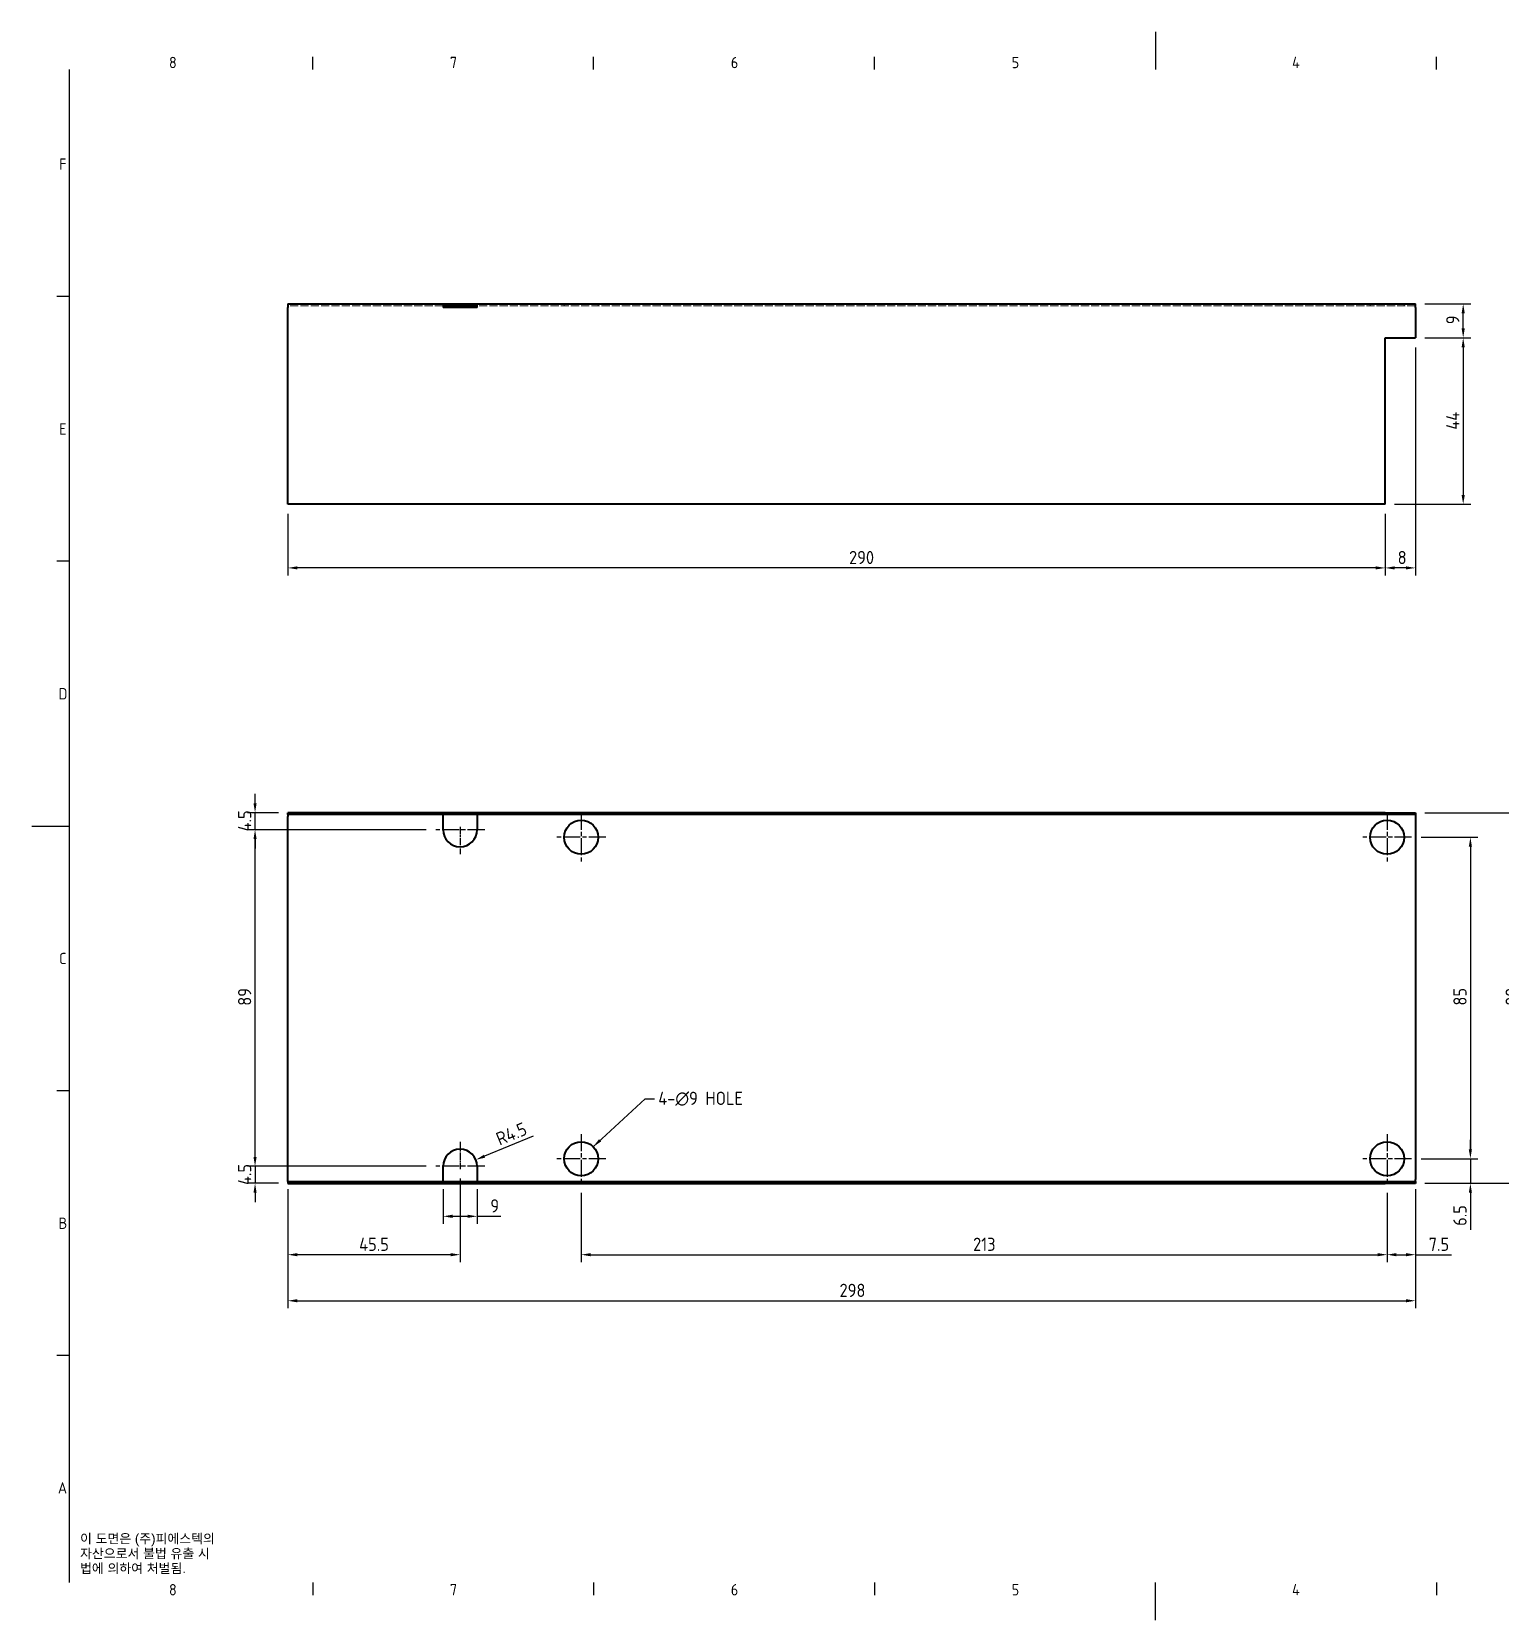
# Model space of a CAD drawing. Header units: millimetres. Extents: x 0 to 594, y 0 to 420.
# Drawn here: x 0 to 388.1, y 0 to 420 of the extents above; entities that cross this region are included whole.
import ezdxf

# ---------------------------------------------------------------- set-up
doc = ezdxf.new("R2010")
doc.units = ezdxf.units.MM
doc.linetypes.add('CHAIN', pattern=[0.3543, 0.2362, -0.0295, 0.0591, -0.0295])
doc.linetypes.add('DASHED', pattern=[0.2067, 0.1654, -0.0413])
doc.layers.get('0').update_dxf_attribs({"color": 3, "lineweight": 25})
for name, color, linetype, lineweight in [('가려진 것(ISO)', 2, 'DASHED', 18), ('가시적인 것(ISO)', 3, 'Continuous', 40), ('경계(ISO)', 7, 'Continuous', 25), ('기호(ISO)', 5, 'Continuous', 25), ('중심 표식(ISO)', 1, 'Continuous', 25), ('치수(ISO)', 2, 'Continuous', 25)]:
    doc.layers.add(name, color=color, linetype=linetype, lineweight=lineweight)
doc.styles.add('문자 텍스트_PSTEK_POSCO', font='isocp.shx')
doc.styles.add('치수 텍스트_PSTEK_POSCO', font='isocp.shx')
doc.dimstyles.new('치수_PSTEK_POSCO', dxfattribs={"dimtxt": 3.5, "dimasz": 2.5, "dimexe": 2, "dimexo": 2.5, "dimgap": 1, "dimtad": 1, "dimrnd": 1e-08, "dimdsep": 46, "dimtxsty": '치수 텍스트_PSTEK_POSCO', "dimcen": 0.09, "dimdle": 10, "dimclrd": 7, "dimclre": 7, "dimclrt": 2, "dimadec": 1, "dimazin": 2, "dimtfac": 1, "dimtmove": 0, "dimatfit": 3, "dimfxl": 0, "dimtolj": 1, "dimlwd": -1, "dimlwe": -1, "dimarcsym": 0})
doc.dimstyles.new('치수_PSTEK_POSCO$7', dxfattribs={"dimtxt": 3.5, "dimasz": 2.5, "dimexe": 2, "dimexo": 2.5, "dimgap": 1, "dimtad": 1, "dimrnd": 1e-08, "dimdsep": 46, "dimtxsty": '치수 텍스트_PSTEK_POSCO', "dimcen": 0.09, "dimdle": 10, "dimclrd": 7, "dimclre": 7, "dimclrt": 2, "dimadec": 1, "dimazin": 2, "dimtfac": 1, "dimtmove": 0, "dimatfit": 3, "dimfxl": 0, "dimtolj": 1, "dimlwd": -1, "dimlwe": -1, "dimarcsym": 0})

# ---------------------------------------------------------------- blocks, each defined once
blk = doc.blocks.new('경계 Default Border')
at = {"layer": '경계(ISO)'}
for p, q in [((74.25, 410), (74.25, 413.4)), ((148.5, 410), (148.5, 413.4)), ((222.75, 410), (222.75, 413.4)), ((371.25, 410), (371.25, 413.4)), ((10, 350), (6.6, 350)), ((10, 280), (6.6, 280)), ((10, 140), (6.6, 140)), ((10, 70), (6.6, 70)), ((74.25, 10), (74.25, 6.6)), ((148.5, 10), (148.5, 6.6)), ((222.75, 10), (222.75, 6.6)), ((371.25, 10), (371.25, 6.6))]:
    blk.add_line(p, q, dxfattribs=at)
at = {"layer": '경계(ISO)', "flags": 128}
for points in [[(297, 420), (297, 410)], [(10, 10), (10, 410)], [(0, 210), (10, 210)], [(297, 0), (297, 10)]]:
    blk.add_lwpolyline(points, dxfattribs=at)
at = {"layer": '경계(ISO)', "color": 2, "char_height": 3, "attachment_point": 7, "style": '문자 텍스트_PSTEK_POSCO'}
for s, insert in [('8', (36.27, 410.37)), ('7', (110.52, 410.39)), ('6', (184.77, 410.37)), ('5', (259.02, 410.37)), ('4', (333.1, 410.4)), ('F', (7.24, 383.5)), ('E', (7.24, 313.47)), ('D', (7.08, 243.47)), ('C', (7.24, 173.47)), ('B', (7.08, 103.47)), ('A', (6.91, 33.49)), ('8', (36.27, 6.57)), ('7', (110.52, 6.59)), ('6', (184.77, 6.57)), ('5', (259.02, 6.57)), ('4', (333.1, 6.6))]:
    blk.add_mtext(s, dxfattribs=dict(at, insert=insert))
blk = doc.blocks.new('*D23')
at = {"layer": 'Defpoints', "color": 0}
for p in [(67.7, 115.52), (365.7, 116.52), (365.7, 84.47)]:
    blk.add_point(p, dxfattribs=at)
at = {"layer": '치수(ISO)', "color": 7}
for p, q in [((365.7, 114.02), (365.7, 82.47)), ((67.7, 113.02), (67.7, 82.47)), ((70.2, 84.47), (363.2, 84.47))]:
    blk.add_line(p, q, dxfattribs=at)
for points in [[(70.2, 84.89), (70.2, 84.06), (67.7, 84.47)], [(363.2, 84.89), (363.2, 84.06), (365.7, 84.47)]]:
    blk.add_solid(points, dxfattribs=at)
at = {"layer": '치수(ISO)', "color": 2, "insert": (213.5, 87.22), "char_height": 3.5, "attachment_point": 4, "style": '치수 텍스트_PSTEK_POSCO'}
blk.add_mtext('\\A1;298', dxfattribs=at)
blk = doc.blocks.new('*D24')
at = {"layer": 'Defpoints', "color": 0}
for p in [(365.7, 213.52), (394.02, 213.52), (365.7, 115.52)]:
    blk.add_point(p, dxfattribs=at)
at = {"layer": '치수(ISO)', "color": 7}
for p, q in [((368.2, 213.52), (396.02, 213.52)), ((394.02, 118.02), (394.02, 211.02)), ((368.2, 115.52), (396.02, 115.52))]:
    blk.add_line(p, q, dxfattribs=at)
for points in [[(393.61, 211.02), (394.44, 211.02), (394.02, 213.52)], [(393.61, 118.02), (394.44, 118.02), (394.02, 115.52)]]:
    blk.add_solid(points, dxfattribs=at)
at = {"layer": '치수(ISO)', "color": 2, "insert": (391.27, 162.52), "char_height": 3.5, "attachment_point": 4, "rotation": 90, "style": '치수 텍스트_PSTEK_POSCO'}
blk.add_mtext('\\A1;98', dxfattribs=at)
blk = doc.blocks.new('*D25')
at = {"layer": 'Defpoints', "color": 0}
for p in [(364.7, 207.02), (364.7, 122.02), (380.23, 122.02)]:
    blk.add_point(p, dxfattribs=at)
at = {"layer": '치수(ISO)', "color": 7}
for p, q in [((367.2, 207.02), (382.23, 207.02)), ((380.23, 204.52), (380.23, 124.52)), ((367.2, 122.02), (382.23, 122.02))]:
    blk.add_line(p, q, dxfattribs=at)
for points in [[(379.81, 204.52), (380.65, 204.52), (380.23, 207.02)], [(379.81, 124.52), (380.65, 124.52), (380.23, 122.02)]]:
    blk.add_solid(points, dxfattribs=at)
at = {"layer": '치수(ISO)', "color": 2, "insert": (377.48, 162.52), "char_height": 3.5, "attachment_point": 4, "rotation": 90, "style": '치수 텍스트_PSTEK_POSCO'}
blk.add_mtext('\\A1;85', dxfattribs=at)
blk = doc.blocks.new('*D26')
at = {"layer": 'Defpoints', "color": 0}
for p in [(145.2, 115.52), (358.2, 115.52), (358.2, 96.65)]:
    blk.add_point(p, dxfattribs=at)
at = {"layer": '치수(ISO)', "color": 7}
for p, q in [((145.2, 113.02), (145.2, 94.65)), ((358.2, 113.02), (358.2, 94.65)), ((147.7, 96.65), (355.7, 96.65))]:
    blk.add_line(p, q, dxfattribs=at)
for points in [[(147.7, 97.07), (147.7, 96.23), (145.2, 96.65)], [(355.7, 97.07), (355.7, 96.23), (358.2, 96.65)]]:
    blk.add_solid(points, dxfattribs=at)
at = {"layer": '치수(ISO)', "color": 2, "insert": (248.79, 99.4), "char_height": 3.5, "attachment_point": 4, "style": '치수 텍스트_PSTEK_POSCO'}
blk.add_mtext('\\A1;213', dxfattribs=at)
blk = doc.blocks.new('*D27')
at = {"layer": 'Defpoints', "color": 0}
for p in [(358.2, 115.52), (365.7, 116.52), (358.2, 96.65)]:
    blk.add_point(p, dxfattribs=at)
at = {"layer": '치수(ISO)', "color": 7}
for p, q in [((365.7, 114.02), (365.7, 94.65)), ((358.2, 113.02), (358.2, 94.65)), ((360.7, 96.65), (363.2, 96.65)), ((365.7, 96.65), (375.25, 96.65))]:
    blk.add_line(p, q, dxfattribs=at)
for points in [[(360.7, 97.07), (360.7, 96.23), (358.2, 96.65)], [(363.2, 97.07), (363.2, 96.23), (365.7, 96.65)]]:
    blk.add_solid(points, dxfattribs=at)
at = {"layer": '치수(ISO)', "color": 2, "insert": (369.2, 99.4), "char_height": 3.5, "attachment_point": 4, "style": '치수 텍스트_PSTEK_POSCO'}
blk.add_mtext('\\A1;7.5', dxfattribs=at)
blk = doc.blocks.new('*D28')
at = {"layer": 'Defpoints', "color": 0}
for p in [(364.7, 122.02), (380.23, 122.02), (365.7, 115.52)]:
    blk.add_point(p, dxfattribs=at)
at = {"layer": '치수(ISO)', "color": 7}
for p, q in [((380.23, 124.52), (380.23, 127.02)), ((367.2, 122.02), (382.23, 122.02)), ((380.23, 122.02), (380.23, 115.52)), ((368.2, 115.52), (382.23, 115.52)), ((380.23, 113.02), (380.23, 103.26))]:
    blk.add_line(p, q, dxfattribs=at)
for points in [[(379.81, 124.52), (380.65, 124.52), (380.23, 122.02)], [(379.81, 113.02), (380.65, 113.02), (380.23, 115.52)]]:
    blk.add_solid(points, dxfattribs=at)
at = {"layer": '치수(ISO)', "color": 2, "insert": (377.48, 104.26), "char_height": 3.5, "attachment_point": 4, "rotation": 90, "style": '치수 텍스트_PSTEK_POSCO'}
blk.add_mtext('\\A1;6.5', dxfattribs=at)
blk = doc.blocks.new('*D29')
at = {"layer": 'Defpoints', "color": 0}
for p in [(365.7, 339.06), (357.7, 295.06), (378.33, 295.06)]:
    blk.add_point(p, dxfattribs=at)
at = {"layer": '치수(ISO)', "color": 7}
for p, q in [((368.2, 339.06), (380.33, 339.06)), ((378.33, 336.56), (378.33, 297.56)), ((360.2, 295.06), (380.33, 295.06))]:
    blk.add_line(p, q, dxfattribs=at)
for points in [[(377.91, 336.56), (378.75, 336.56), (378.33, 339.06)], [(377.91, 297.56), (378.75, 297.56), (378.33, 295.06)]]:
    blk.add_solid(points, dxfattribs=at)
at = {"layer": '치수(ISO)', "color": 2, "insert": (375.58, 314.78), "char_height": 3.5, "attachment_point": 4, "rotation": 90, "style": '치수 텍스트_PSTEK_POSCO'}
blk.add_mtext('\\A1;44', dxfattribs=at)
blk = doc.blocks.new('*D30')
at = {"layer": 'Defpoints', "color": 0}
for p in [(106.7, 120.02), (59.01, 115.52), (67.7, 115.52)]:
    blk.add_point(p, dxfattribs=at)
at = {"layer": '치수(ISO)', "color": 7}
for p, q in [((59.01, 122.52), (59.01, 125.02)), ((104.2, 120.02), (57.01, 120.02)), ((59.01, 120.02), (59.01, 115.52)), ((65.2, 115.52), (57.01, 115.52)), ((59.01, 113.02), (59.01, 110.52))]:
    blk.add_line(p, q, dxfattribs=at)
for points in [[(58.6, 122.52), (59.43, 122.52), (59.01, 120.02)], [(58.6, 113.02), (59.43, 113.02), (59.01, 115.52)]]:
    blk.add_solid(points, dxfattribs=at)
at = {"layer": '치수(ISO)', "color": 2, "insert": (56.26, 115.07), "char_height": 3.5, "attachment_point": 4, "rotation": 90, "style": '치수 텍스트_PSTEK_POSCO'}
blk.add_mtext('\\A1;4.5', dxfattribs=at)
blk = doc.blocks.new('*D31')
at = {"layer": 'Defpoints', "color": 0}
for p in [(59.01, 209.02), (106.7, 209.02), (106.7, 120.02)]:
    blk.add_point(p, dxfattribs=at)
at = {"layer": '치수(ISO)', "color": 7}
for p, q in [((104.2, 209.02), (57.01, 209.02)), ((59.01, 122.52), (59.01, 206.52)), ((104.2, 120.02), (57.01, 120.02))]:
    blk.add_line(p, q, dxfattribs=at)
for points in [[(58.6, 206.52), (59.43, 206.52), (59.01, 209.02)], [(58.6, 122.52), (59.43, 122.52), (59.01, 120.02)]]:
    blk.add_solid(points, dxfattribs=at)
at = {"layer": '치수(ISO)', "color": 2, "insert": (56.26, 162.47), "char_height": 3.5, "attachment_point": 4, "rotation": 90, "style": '치수 텍스트_PSTEK_POSCO'}
blk.add_mtext('\\A1;89', dxfattribs=at)
blk = doc.blocks.new('*D32')
at = {"layer": 'Defpoints', "color": 0}
for p in [(59.01, 213.52), (67.7, 213.52), (106.7, 209.02)]:
    blk.add_point(p, dxfattribs=at)
at = {"layer": '치수(ISO)', "color": 7}
for p, q in [((59.01, 216.02), (59.01, 218.52)), ((65.2, 213.52), (57.01, 213.52)), ((59.01, 209.02), (59.01, 213.52)), ((104.2, 209.02), (57.01, 209.02)), ((59.01, 206.52), (59.01, 204.02))]:
    blk.add_line(p, q, dxfattribs=at)
for points in [[(58.6, 216.02), (59.43, 216.02), (59.01, 213.52)], [(58.6, 206.52), (59.43, 206.52), (59.01, 209.02)]]:
    blk.add_solid(points, dxfattribs=at)
at = {"layer": '치수(ISO)', "color": 2, "insert": (56.26, 208.57), "char_height": 3.5, "attachment_point": 4, "rotation": 90, "style": '치수 텍스트_PSTEK_POSCO'}
blk.add_mtext('\\A1;4.5', dxfattribs=at)
blk = doc.blocks.new('*D33')
at = {"layer": 'Defpoints', "color": 0}
for p in [(113.2, 119.27), (67.7, 116.52), (67.7, 96.65)]:
    blk.add_point(p, dxfattribs=at)
at = {"layer": '치수(ISO)', "color": 7}
for p, q in [((67.7, 114.02), (67.7, 94.65)), ((113.2, 116.77), (113.2, 94.65)), ((110.7, 96.65), (70.2, 96.65))]:
    blk.add_line(p, q, dxfattribs=at)
for points in [[(70.2, 97.07), (70.2, 96.23), (67.7, 96.65)], [(110.7, 97.07), (110.7, 96.23), (113.2, 96.65)]]:
    blk.add_solid(points, dxfattribs=at)
at = {"layer": '치수(ISO)', "color": 2, "insert": (86.53, 99.4), "char_height": 3.5, "attachment_point": 4, "style": '치수 텍스트_PSTEK_POSCO'}
blk.add_mtext('\\A1;45.5', dxfattribs=at)
blk = doc.blocks.new('*D34')
at = {"layer": 'Defpoints', "color": 0}
for p in [(108.7, 116.52), (117.7, 116.52), (117.7, 106.8)]:
    blk.add_point(p, dxfattribs=at)
at = {"layer": '치수(ISO)', "color": 7}
for p, q in [((108.7, 114.02), (108.7, 104.8)), ((117.7, 114.02), (117.7, 104.8)), ((111.2, 106.8), (115.2, 106.8)), ((117.7, 106.8), (123.99, 106.8))]:
    blk.add_line(p, q, dxfattribs=at)
for points in [[(111.2, 107.22), (111.2, 106.38), (108.7, 106.8)], [(115.2, 107.22), (115.2, 106.38), (117.7, 106.8)]]:
    blk.add_solid(points, dxfattribs=at)
at = {"layer": '치수(ISO)', "color": 2, "insert": (121.2, 109.55), "char_height": 3.5, "attachment_point": 4, "style": '치수 텍스트_PSTEK_POSCO'}
blk.add_mtext('\\A1;9', dxfattribs=at)
blk = doc.blocks.new('*D35')
at = {"layer": 'Defpoints', "color": 0}
for p in [(113.2, 120.02), (117.36, 121.74)]:
    blk.add_point(p, dxfattribs=at)
at = {"layer": '치수(ISO)', "color": 7}
blk.add_line((132.54, 128.03), (119.67, 122.7), dxfattribs=at)
blk.add_solid([(119.51, 123.08), (119.83, 122.31), (117.36, 121.74)], dxfattribs=at)
at = {"layer": '치수(ISO)', "color": 2, "insert": (122.99, 127.05), "char_height": 3.5, "attachment_point": 4, "rotation": 22.5066, "style": '치수 텍스트_PSTEK_POSCO'}
blk.add_mtext('\\A1;R4.5', dxfattribs=at)
blk = doc.blocks.new('*D36')
at = {"layer": 'Defpoints', "color": 0}
for p in [(365.7, 348.06), (378.33, 348.06), (365.7, 339.06)]:
    blk.add_point(p, dxfattribs=at)
at = {"layer": '치수(ISO)', "color": 7}
for p, q in [((368.2, 348.06), (380.33, 348.06)), ((378.33, 341.56), (378.33, 345.56)), ((368.2, 339.06), (380.33, 339.06))]:
    blk.add_line(p, q, dxfattribs=at)
for points in [[(377.91, 345.56), (378.75, 345.56), (378.33, 348.06)], [(377.91, 341.56), (378.75, 341.56), (378.33, 339.06)]]:
    blk.add_solid(points, dxfattribs=at)
at = {"layer": '치수(ISO)', "color": 2, "insert": (375.58, 342.67), "char_height": 3.5, "attachment_point": 4, "rotation": 90, "style": '치수 텍스트_PSTEK_POSCO'}
blk.add_mtext('\\A1;9', dxfattribs=at)
blk = doc.blocks.new('*D37')
at = {"layer": 'Defpoints', "color": 0}
for p in [(365.7, 339.06), (357.7, 295.06), (357.7, 278.24)]:
    blk.add_point(p, dxfattribs=at)
at = {"layer": '치수(ISO)', "color": 7}
for p, q in [((365.7, 336.56), (365.7, 276.24)), ((357.7, 292.56), (357.7, 276.24)), ((363.2, 278.24), (360.2, 278.24))]:
    blk.add_line(p, q, dxfattribs=at)
for points in [[(360.2, 278.66), (360.2, 277.83), (357.7, 278.24)], [(363.2, 278.66), (363.2, 277.83), (365.7, 278.24)]]:
    blk.add_solid(points, dxfattribs=at)
at = {"layer": '치수(ISO)', "color": 2, "insert": (361, 280.99), "char_height": 3.5, "attachment_point": 4, "style": '치수 텍스트_PSTEK_POSCO'}
blk.add_mtext('\\A1;8', dxfattribs=at)
blk = doc.blocks.new('*D38')
at = {"layer": 'Defpoints', "color": 0}
for p in [(67.7, 295.06), (357.7, 295.06), (67.7, 278.24)]:
    blk.add_point(p, dxfattribs=at)
at = {"layer": '치수(ISO)', "color": 7}
for p, q in [((67.7, 292.56), (67.7, 276.24)), ((357.7, 292.56), (357.7, 276.24)), ((355.2, 278.24), (70.2, 278.24))]:
    blk.add_line(p, q, dxfattribs=at)
for points in [[(70.2, 278.66), (70.2, 277.83), (67.7, 278.24)], [(355.2, 278.66), (355.2, 277.83), (357.7, 278.24)]]:
    blk.add_solid(points, dxfattribs=at)
at = {"layer": '치수(ISO)', "color": 2, "insert": (216, 280.99), "char_height": 3.5, "attachment_point": 4, "style": '치수 텍스트_PSTEK_POSCO'}
blk.add_mtext('\\A1;290', dxfattribs=at)

msp = doc.modelspace()

# ---------------------------------------------------------------- linework, layer by layer
at = {"layer": '가려진 것(ISO)', "ltscale": 13.223674}
msp.add_line((108.704, 347.559), (67.704, 347.559), dxfattribs=at)
at = {"layer": '가려진 것(ISO)', "ltscale": 13.041375}
msp.add_line((365.704, 347.559), (117.704, 347.559), dxfattribs=at)
at = {"layer": '가려진 것(ISO)', "ltscale": 0.952248}
for p, q in [((140.704, 348.059), (140.704, 347.559)), ((149.704, 348.059), (149.704, 347.559)), ((353.704, 348.059), (353.704, 347.559)), ((362.704, 348.059), (362.704, 347.559)), ((108.704, 213.517), (108.704, 213.017)), ((117.704, 213.017), (117.704, 213.517)), ((108.704, 116.017), (108.704, 115.517)), ((117.704, 115.517), (117.704, 116.017))]:
    msp.add_line(p, q, dxfattribs=at)
at = {"layer": '가시적인 것(ISO)'}
for p, q in [((67.704, 348.059), (108.704, 348.059)), ((67.704, 348.059), (67.704, 347.059)), ((67.704, 295.059), (67.704, 347.059)), ((108.704, 348.059), (117.704, 348.059)), ((108.704, 348.059), (108.704, 347.059)), ((117.704, 347.559), (108.704, 347.559)), ((117.704, 347.059), (108.704, 347.059)), ((117.704, 347.059), (117.704, 348.059)), ((117.704, 348.059), (365.704, 348.059)), ((365.704, 347.059), (365.704, 348.059)), ((365.704, 347.059), (365.704, 339.059)), ((357.704, 339.059), (365.704, 339.059)), ((357.704, 295.059), (357.704, 339.059)), ((357.704, 295.059), (67.704, 295.059)), ((357.704, 213.517), (67.704, 213.517)), ((67.704, 213.017), (67.704, 213.517)), ((67.704, 213.017), (67.704, 212.517)), ((357.704, 213.017), (67.704, 213.017)), ((67.704, 116.517), (67.704, 212.517)), ((108.704, 212.517), (108.704, 213.017)), ((108.704, 209.017), (108.704, 212.517)), ((117.704, 213.017), (117.704, 212.517)), ((117.704, 212.517), (117.704, 209.017)), ((357.704, 213.517), (365.704, 213.517)), ((357.704, 213.017), (357.704, 213.517)), ((365.704, 213.017), (357.704, 213.017)), ((365.704, 213.517), (365.704, 213.017)), ((365.704, 213.017), (365.704, 212.517)), ((365.704, 212.517), (365.704, 116.517)), ((108.704, 116.517), (108.704, 120.017)), ((117.704, 120.017), (117.704, 116.517)), ((67.704, 116.017), (67.704, 116.517)), ((67.704, 116.017), (357.704, 116.017)), ((67.704, 116.017), (67.704, 115.517)), ((67.704, 115.517), (357.704, 115.517)), ((108.704, 116.017), (108.704, 116.517)), ((117.704, 116.517), (117.704, 116.017)), ((357.704, 116.017), (365.704, 116.017)), ((357.704, 115.517), (357.704, 116.017)), ((365.704, 115.517), (357.704, 115.517)), ((365.704, 116.017), (365.704, 116.517)), ((365.704, 116.017), (365.704, 115.517))]:
    msp.add_line(p, q, dxfattribs=at)
for centre in [(145.204, 207.017), (358.204, 207.017), (145.204, 122.017), (358.204, 122.017)]:
    msp.add_circle(centre, 4.5, dxfattribs=at)
for centre, start, end in [((113.204, 209.017), 180, 0), ((113.204, 120.017), 0, 180)]:
    msp.add_arc(centre, 4.5, start, end, dxfattribs=at)
at = {"layer": '중심 표식(ISO)', "linetype": 'CHAIN', "ltscale": 19.051651}
for p, q in [((145.204, 213.517), (145.204, 200.517)), ((358.204, 213.517), (358.204, 200.517)), ((119.704, 209.017), (106.704, 209.017)), ((151.704, 207.017), (138.704, 207.017)), ((364.704, 207.017), (351.704, 207.017)), ((145.204, 128.517), (145.204, 115.517)), ((358.204, 128.517), (358.204, 115.517)), ((151.704, 122.017), (138.704, 122.017)), ((364.704, 122.017), (351.704, 122.017)), ((119.704, 120.017), (106.704, 120.017))]:
    msp.add_line(p, q, dxfattribs=at)
at = {"layer": '중심 표식(ISO)', "linetype": 'CHAIN', "ltscale": 8.056153}
for p, q in [((113.204, 209.767), (113.204, 202.517)), ((113.204, 126.517), (113.204, 119.267))]:
    msp.add_line(p, q, dxfattribs=at)

# ---------------------------------------------------------------- block references
msp.add_blockref('경계 Default Border', (0, 0))

# ---------------------------------------------------------------- texts
at = {"layer": '기호(ISO)', "color": 2, "attachment_point": 4}
for s, insert, char_height, width, line_spacing_factor, style in [('{4-\\fAIGDT|b0|i0;\\H3.5000;n\\fisocp|b0|i0;\\H3.5000;9 HOLE}', (165.59, 137.885), 3.5, 25.96784, 0.6125, '치수 텍스트_PSTEK_POSCO'), ('{\\fArial|b0|i0;\\H2.5000;이 도면은 (주)피에스텍의\\P자산으로서 불법 유출 시 \\P법에 의하여 처벌됨.}', (12.755, 17.515), 2.5, 39.3061, 0.944221, '문자 텍스트_PSTEK_POSCO')]:
    msp.add_mtext(s, dxfattribs=dict(at, insert=insert, char_height=char_height, width=width, line_spacing_factor=line_spacing_factor, style=style))

# ---------------------------------------------------------------- dimensions: what is measured, and where the dimension line sits
at = {"layer": '치수(ISO)', "color": 7}
for base, p1, p2, angle, override, picture, middle in [((378.329, 348.059), (365.704, 339.059), (365.704, 348.059), 270, {"dimdec": 2, "dimtp": 0, "dimtm": 0, "dimtdec": 2, "dimtofl": 0, "dimatfit": 1}, '*D36', (378.329, 343.559)), ((378.329, 295.059), (365.704, 339.059), (357.704, 295.059), 90, {"dimdec": 2, "dimtp": 0, "dimtm": 0, "dimtdec": 2, "dimtofl": 0, "dimatfit": 1}, '*D29', (378.329, 317.059)), ((67.704, 278.244), (357.704, 295.059), (67.704, 295.059), 180, {"dimdec": 2, "dimtp": 0, "dimtm": 0, "dimtdec": 2, "dimtofl": 0, "dimatfit": 1}, '*D38', (219.204, 278.244)), ((59.013, 213.517), (106.704, 209.017), (67.704, 213.517), 90, {"dimdec": 2, "dimtp": 0, "dimtm": 0, "dimtdec": 2, "dimtofl": 1, "dimatfit": 1}, '*D32', (59.013, 211.267)), ((394.023, 213.517), (365.704, 115.517), (365.704, 213.517), 90, {"dimdec": 2, "dimtp": 0, "dimtm": 0, "dimtdec": 2, "dimtofl": 0, "dimatfit": 1}, '*D24', (394.023, 164.517)), ((59.013, 209.017), (106.704, 120.017), (106.704, 209.017), 90, {"dimdec": 2, "dimtp": 0, "dimtm": 0, "dimtdec": 2, "dimtofl": 0, "dimatfit": 1}, '*D31', (59.013, 164.517)), ((380.231, 122.017), (364.704, 207.017), (364.704, 122.017), 90, {"dimdec": 2, "dimtp": 0, "dimtm": 0, "dimtdec": 2, "dimtofl": 0, "dimatfit": 1}, '*D25', (380.231, 164.517)), ((380.231, 122.017), (365.704, 115.517), (364.704, 122.017), 90, {"dimdec": 2, "dimtp": 0, "dimtm": 0, "dimtdec": 2, "dimtofl": 1, "dimatfit": 1}, '*D28', (380.231, 106.89)), ((59.013, 115.517), (106.704, 120.017), (67.704, 115.517), 90, {"dimdec": 2, "dimtp": 0, "dimtm": 0, "dimtdec": 2, "dimtofl": 1, "dimatfit": 1}, '*D30', (59.013, 117.767)), ((365.704, 84.473), (67.704, 115.517), (365.704, 116.517), 180, {"dimdec": 2, "dimtp": 0, "dimtm": 0, "dimtdec": 2, "dimtofl": 0, "dimatfit": 1}, '*D23', (216.704, 84.473)), ((358.204, 96.651), (145.204, 115.517), (358.204, 115.517), 180, {"dimdec": 2, "dimtp": 0, "dimtm": 0, "dimtdec": 2, "dimtofl": 0, "dimatfit": 1}, '*D26', (251.704, 96.651)), ((358.204, 96.651), (365.704, 116.517), (358.204, 115.517), 180, {"dimdec": 2, "dimtp": 0, "dimtm": 0, "dimtdec": 2, "dimtofl": 0, "dimatfit": 2}, '*D27', (371.727, 96.651))]:
    dim = msp.add_linear_dim(base=base, p1=p1, p2=p2, angle=angle, dimstyle='치수_PSTEK_POSCO', override=override, dxfattribs=at)
    dim.commit()
    dim.dimension.update_dxf_attribs({"geometry": picture, "text_midpoint": middle, "dimtype": 160})
for base, p1, p2, override, picture, middle in [((357.704, 278.244), (365.704, 339.059), (357.704, 295.059), {"dimdec": 2, "dimtp": 0, "dimtm": 0, "dimtdec": 2, "dimtofl": 0, "dimatfit": 1}, '*D37', (361.704, 278.244)), ((67.704, 96.651), (113.204, 119.267), (67.704, 116.517), {"dimdec": 2, "dimtp": 0, "dimtm": 0, "dimtdec": 2, "dimtofl": 0, "dimatfit": 1}, '*D33', (90.454, 96.651)), ((117.704, 106.799), (108.704, 116.517), (117.704, 116.517), {"dimdec": 2, "dimtp": 0, "dimtm": 0, "dimtdec": 2, "dimtofl": 0, "dimatfit": 2}, '*D34', (122.096, 106.799))]:
    dim = msp.add_linear_dim(base=base, p1=p1, p2=p2, dimstyle='치수_PSTEK_POSCO', override=override, dxfattribs=at)
    dim.commit()
    dim.dimension.update_dxf_attribs({"geometry": picture, "text_midpoint": middle, "dimtype": 160})
dim = msp.add_radius_dim(center=(113.204, 120.017), mpoint=(117.362, 121.739), dimstyle='치수_PSTEK_POSCO', override={"dimdec": 2, "dimcen": 0, "dimtp": 0, "dimtm": 0, "dimtdec": 2, "dimtofl": 0}, dxfattribs=at)
dim.commit()
dim.dimension.update_dxf_attribs({"geometry": '*D35', "text_midpoint": (127.828, 126.076), "dimtype": 164})

# ---------------------------------------------------------------- leaders
at = {"layer": '기호(ISO)', "color": 7, "annotation_type": 0, "has_hookline": 1, "hookline_direction": 0, "text_width": 24.12}
msp.add_leader([(148.386, 125.199), (162.09, 137.885), (164.59, 137.885)], dimstyle='치수_PSTEK_POSCO$7', override={"dimtad": 0}, dxfattribs=at)

doc.saveas('drawing.dxf')
